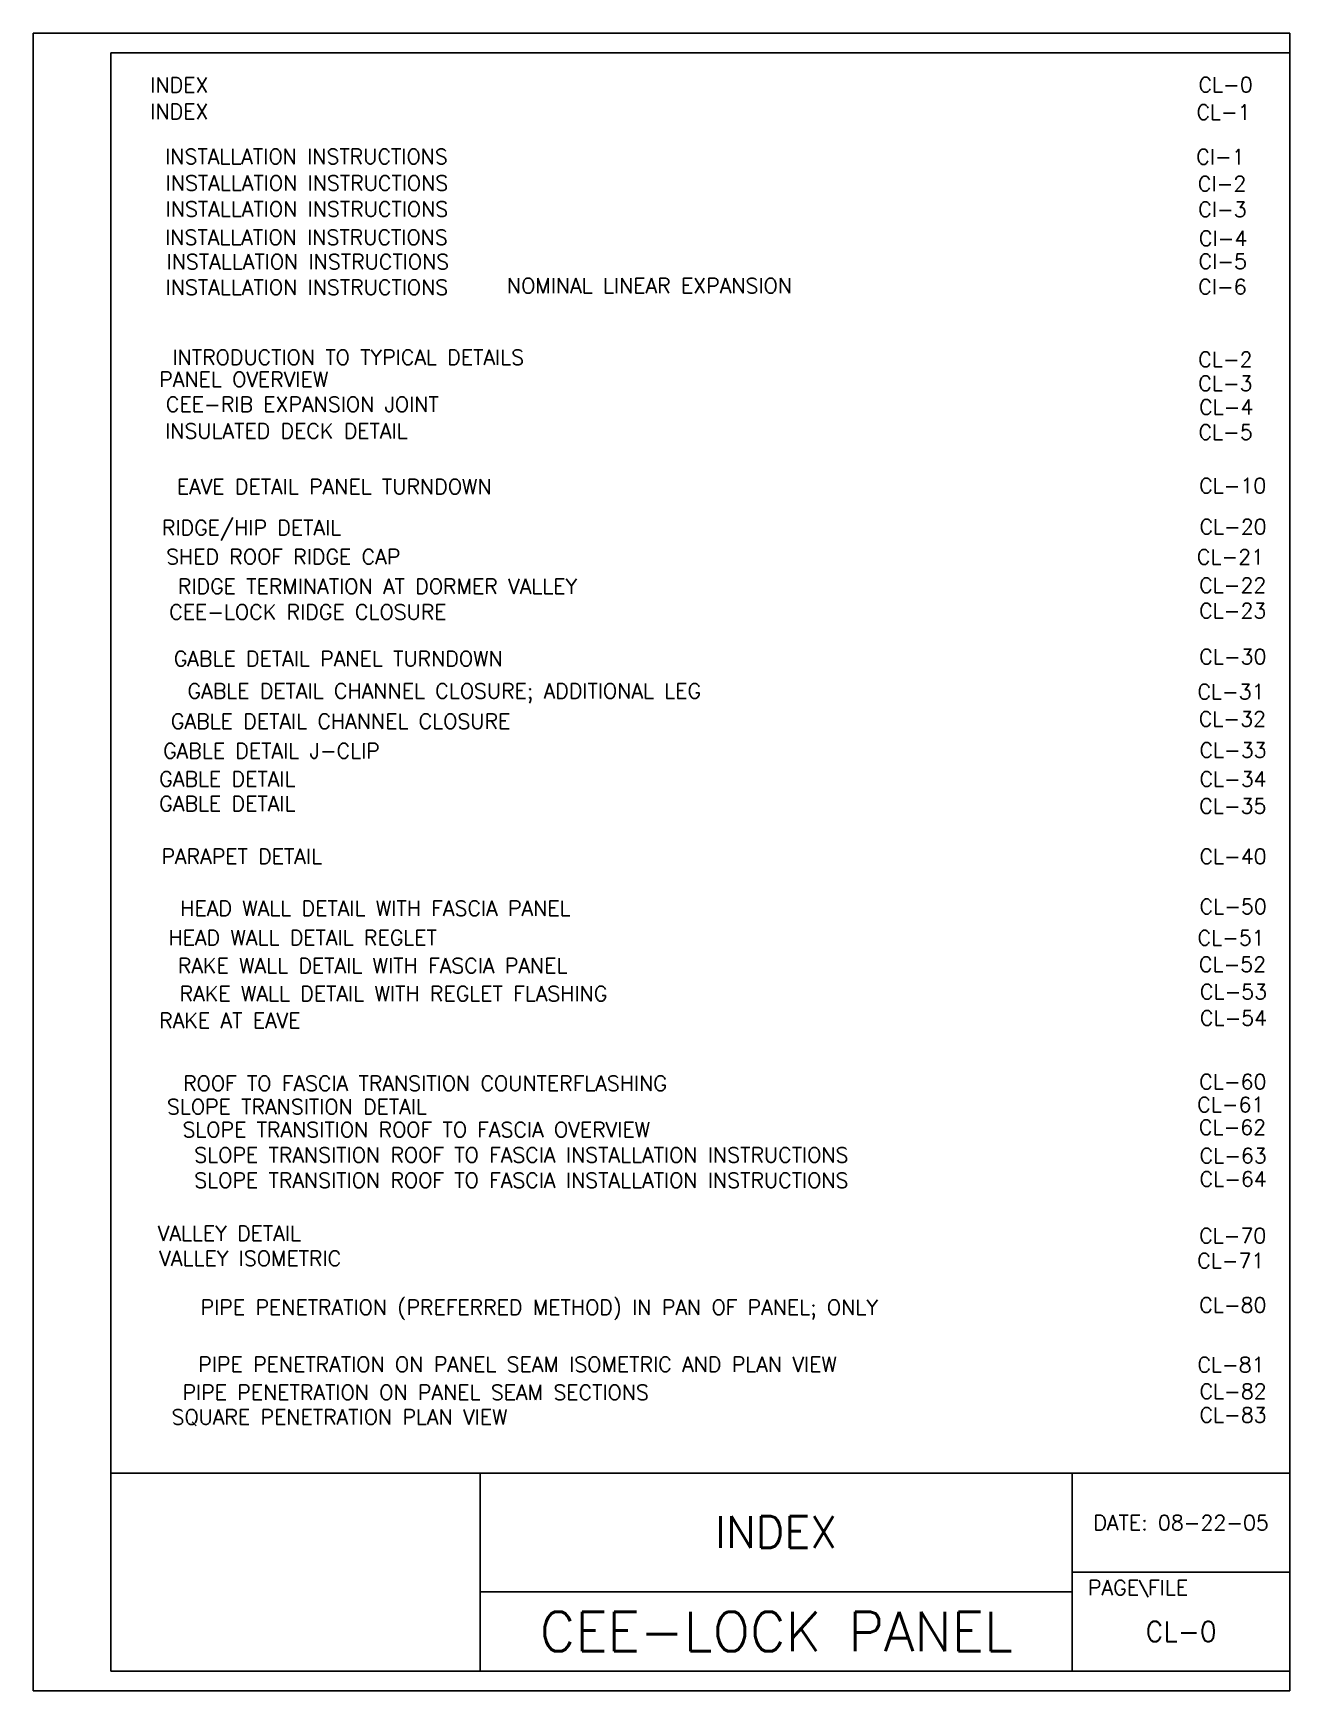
# Model space of a CAD drawing. Extents: x 0 to 7.9, y 0 to 10.5.
import ezdxf
from ezdxf.enums import TextEntityAlignment as Align

# ---------------------------------------------------------------- set-up
doc = ezdxf.new("R2010")
doc.units = 0
doc.header["$MEASUREMENT"] = 0
doc.layers.get('0').update_dxf_attribs({"linetype": 'CONTINUOUS'})
doc.layers.add('BORDER', color=7, linetype='CONTINUOUS')
doc.styles.add('ROMANS', font='romans', dxfattribs={"height": 0.1})

msp = doc.modelspace()

# ---------------------------------------------------------------- linework, layer by layer
at = {"color": 5, "linetype": 'CONTINUOUS'}
for p, q in [((0, 0), (0, 10.47)), ((0, 10.47), (7.94, 10.47)), ((7.94, 10.47), (7.94, 0)), ((7.94, 0), (0, 0))]:
    msp.add_line(p, q, dxfattribs=at)
at = {"layer": 'BORDER', "color": 5, "linetype": 'CONTINUOUS'}
for p, q in [((0.491, 10.345), (0.491, 0.125)), ((0.491, 10.345), (7.94, 10.345)), ((7.94, 10.345), (7.94, 0.125)), ((7.94, 1.375), (0.491, 1.375)), ((2.825, 1.375), (2.825, 0.125)), ((6.565, 1.375), (6.565, 0.125)), ((7.94, 0.75), (6.565, 0.75)), ((6.565, 0.625), (2.825, 0.625)), ((7.94, 0.125), (0.491, 0.125))]:
    msp.add_line(p, q, dxfattribs=at)

# ---------------------------------------------------------------- texts
at = {"layer": 'BORDER', "color": 3, "linetype": 'CONTINUOUS', "style": 'ROMANS'}
for s, p in [('INDEX', (0.924, 10.143)), ('CL-0', (7.534, 10.144)), ('INDEX', (0.924, 9.975)), ('CL-1', (7.521, 9.971)), ('INSTALLATION INSTRUCTIONS', (1.727, 9.691)), ('CI-1', (7.502, 9.689)), ('INSTALLATION INSTRUCTIONS', (1.73, 9.523)), ('CI-2', (7.512, 9.519)), ('INSTALLATION INSTRUCTIONS', (1.73, 9.359)), ('CI-3', (7.514, 9.357)), ('INSTALLATION INSTRUCTIONS', (1.727, 9.181)), ('CI-4', (7.519, 9.174)), ('INSTALLATION INSTRUCTIONS', (1.736, 9.026)), ('CI-5', (7.516, 9.029)), ('INSTALLATION INSTRUCTIONS', (1.73, 8.865)), ('NOMINAL LINEAR EXPANSION', (3.894, 8.875)), ('CI-6', (7.514, 8.868)), ('INTRODUCTION TO TYPICAL DETAILS', (1.991, 8.423)), ('CL-2', (7.533, 8.409)), ('PANEL OVERVIEW', (1.331, 8.283)), ('CL-3', (7.533, 8.258)), ('CEE-RIB EXPANSION JOINT', (1.701, 8.126)), ('CL-4', (7.538, 8.108)), ('INSULATED DECK DETAIL', (1.6, 7.958)), ('CL-5', (7.534, 7.95)), ('EAVE DETAIL PANEL TURNDOWN ', (1.935, 7.606)), ('CL-10', (7.579, 7.612)), ('RIDGE/HIP DETAIL', (1.38, 7.339)), ('CL-20', (7.581, 7.353)), ('SHED ROOF RIDGE CAP', (1.58, 7.163)), ('CL-21', (7.565, 7.162)), ('RIDGE TERMINATION AT DORMER VALLEY', (2.176, 6.976)), ('CL-22', (7.579, 6.983)), ('CEE-LOCK RIDGE CLOSURE', (1.736, 6.814)), ('CL-23', (7.579, 6.822)), ('GABLE DETAIL PANEL TURNDOWN', (1.928, 6.519)), ('CL-30', (7.58, 6.532)), ('GABLE DETAIL CHANNEL CLOSURE; ADDITIONAL LEG', (2.598, 6.301)), ('CL-31', (7.568, 6.311)), ('CL-32', (7.577, 6.139)), ('GABLE DETAIL CHANNEL CLOSURE', (1.943, 6.124)), ('GABLE DETAIL J-CLIP', (1.506, 5.937)), ('CL-33', (7.581, 5.942)), ('GABLE DETAIL ', (1.26, 5.76)), ('CL-34', (7.581, 5.759)), ('GABLE DETAIL ', (1.26, 5.604)), ('CL-35', (7.58, 5.589)), ('PARAPET DETAIL', (1.318, 5.27)), ('CL-40', (7.581, 5.27)), ('HEAD WALL DETAIL WITH FASCIA PANEL', (2.163, 4.943)), ('CL-50', (7.582, 4.954)), ('HEAD WALL DETAIL REGLET', (1.703, 4.757)), ('CL-51', (7.569, 4.756)), ('RAKE WALL DETAIL WITH FASCIA PANEL', (2.145, 4.581)), ('CL-52', (7.578, 4.589)), ('RAKE WALL DETAIL WITH REGLET FLASHING', (2.277, 4.404)), ('CL-53', (7.584, 4.416)), ('CL-54', (7.584, 4.25)), ('RAKE AT EAVE', (1.243, 4.234)), ('ROOF TO FASCIA TRANSITION COUNTERFLASHING', (2.476, 3.837)), ('CL-60', (7.58, 3.847)), ('SLOPE TRANSITION DETAIL', (1.667, 3.689)), ('CL-61', (7.567, 3.703)), ('SLOPE TRANSITION ROOF TO FASCIA OVERVIEW', (2.421, 3.545)), ('CL-62', (7.578, 3.56)), ('SLOPE TRANSITION ROOF TO FASCIA INSTALLATION INSTRUCTIONS', (3.085, 3.385)), ('CL-63', (7.582, 3.38)), ('SLOPE TRANSITION ROOF TO FASCIA INSTALLATION INSTRUCTIONS', (3.085, 3.225)), ('CL-64', (7.582, 3.233)), ('VALLEY DETAIL', (1.24, 2.89)), ('CL-70', (7.579, 2.875)), ('VALLEY ISOMETRIC', (1.372, 2.731)), ('CL-71', (7.567, 2.717)), ('PIPE PENETRATION (PREFERRED METHOD) IN PAN OF PANEL; ONLY', (3.198, 2.416)), ('CL-80', (7.58, 2.437)), ('PIPE PENETRATION ON PANEL SEAM ISOMETRIC AND PLAN VIEW', (3.061, 2.062)), ('CL-81', (7.568, 2.06)), ('PIPE PENETRATION ON PANEL SEAM SECTIONS', (2.417, 1.885)), ('CL-82', (7.581, 1.892)), ('CL-83', (7.581, 1.743)), ('SQUARE PENETRATION PLAN VIEW', (1.936, 1.725)), ('DATE: 08-22-05', (7.253, 1.062))]:
    msp.add_text(s, height=0.0951, dxfattribs=at).set_placement(p, align=Align.MIDDLE)
msp.add_text('INDEX', height=0.2, dxfattribs=at).set_placement((4.695, 0.904), align=Align.CENTER)
msp.add_text('PAGE\\FILE', height=0.0951, dxfattribs=at).set_placement((6.665, 0.605))
at = {"layer": 'BORDER', "color": 5, "linetype": 'CONTINUOUS', "style": 'ROMANS'}
msp.add_text('CEE-LOCK PANEL', height=0.25, dxfattribs=at).set_placement((4.695, 0.375), align=Align.MIDDLE)
at = {"layer": 'BORDER', "color": 2, "linetype": 'CONTINUOUS', "style": 'ROMANS'}
msp.add_text('CL-0', height=0.125, dxfattribs=at).set_placement((7.253, 0.375), align=Align.MIDDLE)

doc.saveas('drawing.dxf')
